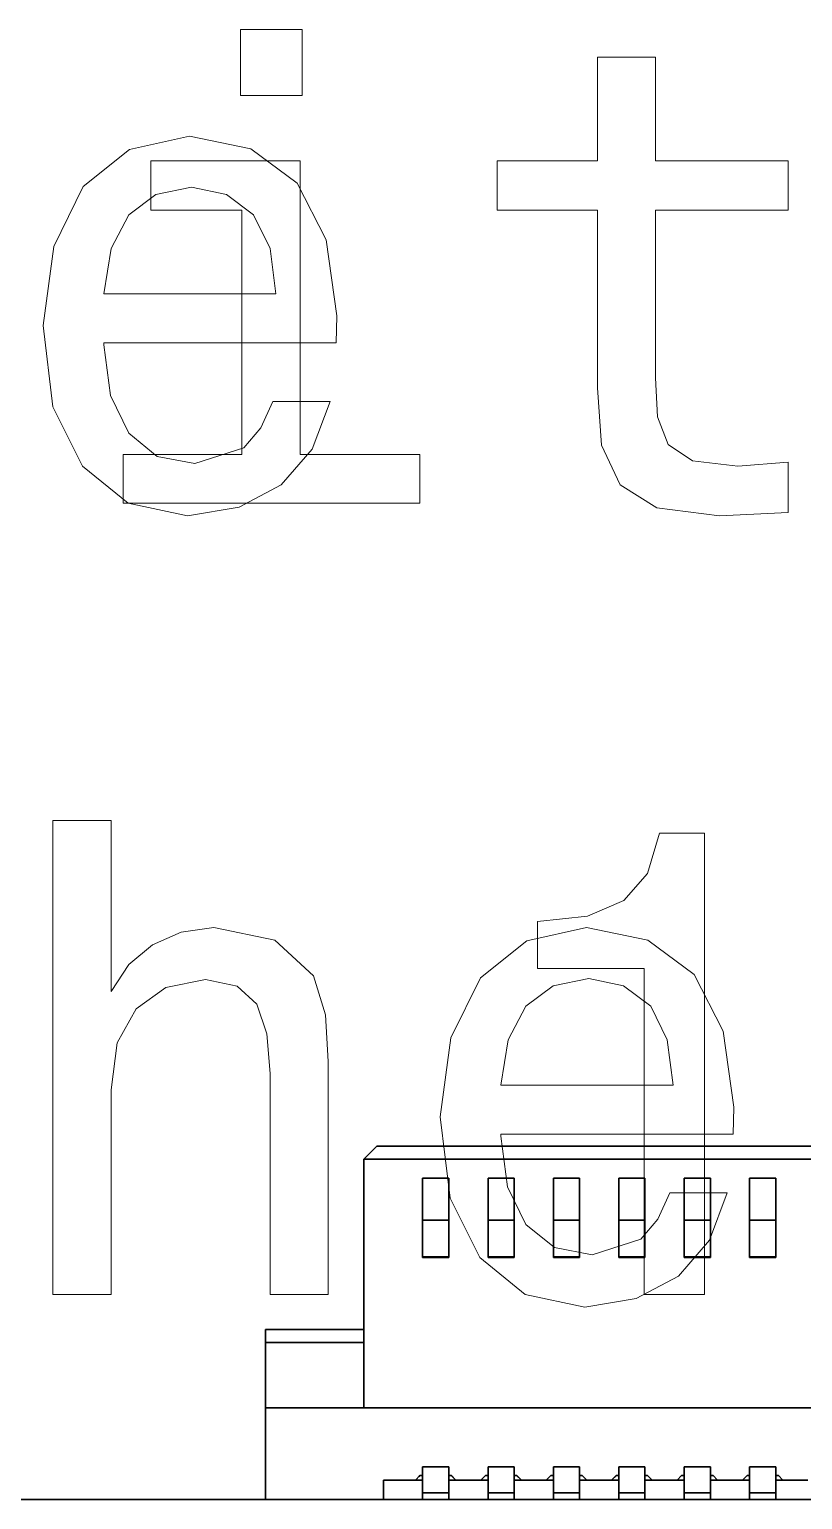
# Model space of a CAD drawing. Extents: x 487 to 800, y 314 to 605.
# Drawn here: x 586.86 to 592.77, y 367.98 to 379.21 of the extents above; entities that cross this region are included whole.
import ezdxf

# ---------------------------------------------------------------- set-up
doc = ezdxf.new("R2010")
doc.units = 0

msp = doc.modelspace()

# ---------------------------------------------------------------- linework, layer by layer
at = {"color": 7, "lineweight": 35, "ltscale": 0.003536}
msp.add_line((589.417, 370.576), (589.517, 370.676), dxfattribs=at)
msp.add_line((589.417, 370.576), (589.517, 370.676), dxfattribs=at)
at = {"color": 7, "lineweight": 35, "ltscale": 0.234999}
msp.add_line((598.917, 370.676), (589.517, 370.676), dxfattribs=at)
msp.add_line((598.917, 370.676), (589.517, 370.676), dxfattribs=at)
at = {"color": 7, "lineweight": 35, "ltscale": 0.0475}
msp.add_line((589.417, 370.576), (589.417, 368.676), dxfattribs=at)
msp.add_line((589.417, 370.576), (589.417, 368.676), dxfattribs=at)
at = {"color": 7, "lineweight": 35, "ltscale": 0.0325}
for p, q in [((589.417, 369.276), (589.417, 370.576)), ((589.417, 370.576), (589.417, 369.276)), ((589.417, 370.576), (589.417, 369.276))]:
    msp.add_line(p, q, dxfattribs=at)
at = {"color": 7, "lineweight": 35, "ltscale": 0.240001}
msp.add_line((589.417, 370.576), (599.017, 370.576), dxfattribs=at)
msp.add_line((589.417, 370.576), (599.017, 370.576), dxfattribs=at)
at = {"color": 7, "lineweight": 35, "ltscale": 0.008055}
for p, q in [((589.867, 370.11), (589.867, 370.433)), ((589.867, 370.11), (589.867, 370.433)), ((590.067, 370.11), (590.067, 370.433)), ((590.067, 370.11), (590.067, 370.433)), ((590.367, 370.11), (590.367, 370.433)), ((590.367, 370.11), (590.367, 370.433)), ((590.567, 370.11), (590.567, 370.433)), ((590.567, 370.11), (590.567, 370.433)), ((590.867, 370.11), (590.867, 370.433)), ((590.867, 370.11), (590.867, 370.433)), ((591.067, 370.11), (591.067, 370.433)), ((591.067, 370.11), (591.067, 370.433)), ((591.367, 370.11), (591.367, 370.433)), ((591.367, 370.11), (591.367, 370.433)), ((591.567, 370.11), (591.567, 370.433)), ((591.567, 370.11), (591.567, 370.433)), ((591.867, 370.11), (591.867, 370.433)), ((591.867, 370.11), (591.867, 370.433)), ((592.067, 370.11), (592.067, 370.433)), ((592.067, 370.11), (592.067, 370.433)), ((592.367, 370.11), (592.367, 370.433)), ((592.367, 370.11), (592.367, 370.433)), ((592.567, 370.11), (592.567, 370.433)), ((592.567, 370.11), (592.567, 370.433))]:
    msp.add_line(p, q, dxfattribs=at)
at = {"color": 7, "lineweight": 35, "ltscale": 0.005}
for p, q in [((590.067, 370.433), (589.867, 370.433)), ((590.067, 370.433), (589.867, 370.433)), ((590.567, 370.433), (590.367, 370.433)), ((590.567, 370.433), (590.367, 370.433)), ((591.067, 370.433), (590.867, 370.433)), ((591.067, 370.433), (590.867, 370.433)), ((591.567, 370.433), (591.367, 370.433)), ((591.567, 370.433), (591.367, 370.433)), ((592.067, 370.433), (591.867, 370.433)), ((592.067, 370.433), (591.867, 370.433)), ((592.567, 370.433), (592.367, 370.433)), ((592.567, 370.433), (592.367, 370.433)), ((589.867, 370.11), (590.067, 370.11)), ((589.867, 370.11), (590.067, 370.11)), ((590.367, 370.11), (590.567, 370.11)), ((590.367, 370.11), (590.567, 370.11)), ((590.867, 370.11), (591.067, 370.11)), ((590.867, 370.11), (591.067, 370.11)), ((591.367, 370.11), (591.567, 370.11)), ((591.367, 370.11), (591.567, 370.11)), ((591.867, 370.11), (592.067, 370.11)), ((591.867, 370.11), (592.067, 370.11)), ((592.367, 370.11), (592.567, 370.11)), ((592.367, 370.11), (592.567, 370.11)), ((590.067, 369.831), (589.867, 369.831)), ((589.867, 369.831), (590.067, 369.831)), ((589.867, 369.831), (590.067, 369.831)), ((589.867, 369.825), (590.067, 369.825)), ((589.867, 369.825), (590.067, 369.825)), ((590.567, 369.831), (590.367, 369.831)), ((590.367, 369.831), (590.567, 369.831)), ((590.367, 369.831), (590.567, 369.831)), ((590.367, 369.825), (590.567, 369.825)), ((590.367, 369.825), (590.567, 369.825)), ((591.067, 369.831), (590.867, 369.831)), ((590.867, 369.831), (591.067, 369.831)), ((590.867, 369.831), (591.067, 369.831)), ((590.867, 369.825), (591.067, 369.825)), ((590.867, 369.825), (591.067, 369.825)), ((591.567, 369.831), (591.367, 369.831)), ((591.367, 369.831), (591.567, 369.831)), ((591.367, 369.831), (591.567, 369.831)), ((591.367, 369.825), (591.567, 369.825)), ((591.367, 369.825), (591.567, 369.825)), ((592.067, 369.831), (591.867, 369.831)), ((591.867, 369.831), (592.067, 369.831)), ((591.867, 369.831), (592.067, 369.831)), ((591.867, 369.825), (592.067, 369.825)), ((591.867, 369.825), (592.067, 369.825)), ((592.567, 369.831), (592.367, 369.831)), ((592.367, 369.831), (592.567, 369.831)), ((592.367, 369.831), (592.567, 369.831)), ((592.367, 369.825), (592.567, 369.825)), ((592.367, 369.825), (592.567, 369.825)), ((589.867, 368.026), (589.867, 368.225)), ((589.867, 368.225), (590.067, 368.225)), ((589.867, 368.225), (590.067, 368.225)), ((589.867, 368.026), (589.867, 368.225)), ((590.067, 368.026), (590.067, 368.225)), ((590.067, 368.026), (590.067, 368.225)), ((590.367, 368.026), (590.367, 368.225)), ((590.367, 368.225), (590.567, 368.225)), ((590.367, 368.225), (590.567, 368.225)), ((590.367, 368.026), (590.367, 368.225)), ((590.567, 368.026), (590.567, 368.225)), ((590.567, 368.026), (590.567, 368.225)), ((590.867, 368.026), (590.867, 368.225)), ((590.867, 368.225), (591.067, 368.225)), ((590.867, 368.225), (591.067, 368.225)), ((590.867, 368.026), (590.867, 368.225)), ((591.067, 368.026), (591.067, 368.225)), ((591.067, 368.026), (591.067, 368.225)), ((591.367, 368.026), (591.367, 368.225)), ((591.367, 368.225), (591.567, 368.225)), ((591.367, 368.225), (591.567, 368.225)), ((591.367, 368.026), (591.367, 368.225)), ((591.567, 368.026), (591.567, 368.225)), ((591.567, 368.026), (591.567, 368.225)), ((591.867, 368.026), (591.867, 368.225)), ((591.867, 368.225), (592.067, 368.225)), ((591.867, 368.225), (592.067, 368.225)), ((591.867, 368.026), (591.867, 368.225)), ((592.067, 368.026), (592.067, 368.225)), ((592.067, 368.026), (592.067, 368.225)), ((592.367, 368.026), (592.367, 368.225)), ((592.367, 368.225), (592.567, 368.225)), ((592.367, 368.225), (592.567, 368.225)), ((592.367, 368.026), (592.367, 368.225)), ((592.567, 368.026), (592.567, 368.225)), ((592.567, 368.026), (592.567, 368.225)), ((589.867, 368.026), (590.067, 368.026)), ((589.867, 368.026), (590.067, 368.026)), ((590.367, 368.026), (590.567, 368.026)), ((590.367, 368.026), (590.567, 368.026)), ((590.867, 368.026), (591.067, 368.026)), ((590.867, 368.026), (591.067, 368.026)), ((591.367, 368.026), (591.567, 368.026)), ((591.367, 368.026), (591.567, 368.026)), ((591.867, 368.026), (592.067, 368.026)), ((591.867, 368.026), (592.067, 368.026)), ((592.367, 368.026), (592.567, 368.026)), ((592.367, 368.026), (592.567, 368.026))]:
    msp.add_line(p, q, dxfattribs=at)
at = {"color": 7, "lineweight": 35, "ltscale": 0.015179}
for p, q in [((589.867, 369.825), (589.867, 370.433)), ((590.367, 369.825), (590.367, 370.433)), ((590.867, 369.825), (590.867, 370.433)), ((591.367, 369.825), (591.367, 370.433)), ((591.867, 369.825), (591.867, 370.433)), ((592.367, 369.825), (592.367, 370.433))]:
    msp.add_line(p, q, dxfattribs=at)
at = {"color": 7, "lineweight": 35, "ltscale": 0.006986}
for p, q in [((589.867, 370.11), (589.867, 369.831)), ((590.067, 369.831), (590.067, 370.11)), ((590.367, 370.11), (590.367, 369.831)), ((590.567, 369.831), (590.567, 370.11)), ((590.867, 370.11), (590.867, 369.831)), ((591.067, 369.831), (591.067, 370.11)), ((591.367, 370.11), (591.367, 369.831)), ((591.567, 369.831), (591.567, 370.11)), ((591.867, 370.11), (591.867, 369.831)), ((592.067, 369.831), (592.067, 370.11)), ((592.367, 370.11), (592.367, 369.831)), ((592.567, 369.831), (592.567, 370.11))]:
    msp.add_line(p, q, dxfattribs=at)
at = {"color": 7, "lineweight": 35, "ltscale": 0.002122}
for p, q in [((589.867, 370.026), (589.867, 370.11)), ((590.067, 370.026), (590.067, 370.11)), ((590.367, 370.026), (590.367, 370.11)), ((590.567, 370.026), (590.567, 370.11)), ((590.867, 370.026), (590.867, 370.11)), ((591.067, 370.026), (591.067, 370.11)), ((591.367, 370.026), (591.367, 370.11)), ((591.567, 370.026), (591.567, 370.11)), ((591.867, 370.026), (591.867, 370.11)), ((592.067, 370.026), (592.067, 370.11)), ((592.367, 370.026), (592.367, 370.11)), ((592.567, 370.026), (592.567, 370.11))]:
    msp.add_line(p, q, dxfattribs=at)
at = {"color": 7, "lineweight": 35, "ltscale": 0.004864}
for p, q in [((589.867, 369.831), (589.867, 370.026)), ((590.067, 369.831), (590.067, 370.026)), ((590.367, 369.831), (590.367, 370.026)), ((590.567, 369.831), (590.567, 370.026)), ((590.867, 369.831), (590.867, 370.026)), ((591.067, 369.831), (591.067, 370.026)), ((591.367, 369.831), (591.367, 370.026)), ((591.567, 369.831), (591.567, 370.026)), ((591.867, 369.831), (591.867, 370.026)), ((592.067, 369.831), (592.067, 370.026)), ((592.367, 369.831), (592.367, 370.026)), ((592.567, 369.831), (592.567, 370.026))]:
    msp.add_line(p, q, dxfattribs=at)
at = {"color": 7, "lineweight": 35, "ltscale": 0.000137329}
for p, q in [((589.867, 369.825), (589.867, 369.831)), ((590.067, 369.825), (590.067, 369.831)), ((590.367, 369.825), (590.367, 369.831)), ((590.567, 369.825), (590.567, 369.831)), ((590.867, 369.825), (590.867, 369.831)), ((591.067, 369.825), (591.067, 369.831)), ((591.367, 369.825), (591.367, 369.831)), ((591.567, 369.825), (591.567, 369.831)), ((591.867, 369.825), (591.867, 369.831)), ((592.067, 369.825), (592.067, 369.831)), ((592.367, 369.825), (592.367, 369.831)), ((592.567, 369.825), (592.567, 369.831))]:
    msp.add_line(p, q, dxfattribs=at)
at = {"color": 7, "lineweight": 35, "ltscale": 0.000138092}
for p, q in [((589.867, 369.825), (589.867, 369.831)), ((590.067, 369.825), (590.067, 369.831)), ((590.367, 369.825), (590.367, 369.831)), ((590.567, 369.825), (590.567, 369.831)), ((590.867, 369.825), (590.867, 369.831)), ((591.067, 369.825), (591.067, 369.831)), ((591.367, 369.825), (591.367, 369.831)), ((591.567, 369.825), (591.567, 369.831)), ((591.867, 369.825), (591.867, 369.831)), ((592.067, 369.825), (592.067, 369.831)), ((592.367, 369.825), (592.367, 369.831)), ((592.567, 369.825), (592.567, 369.831))]:
    msp.add_line(p, q, dxfattribs=at)
at = {"color": 7, "lineweight": 35, "ltscale": 0.0025}
for p, q in [((588.667, 369.176), (588.667, 369.276)), ((588.667, 369.176), (588.667, 369.276)), ((588.667, 369.276), (588.667, 369.176)), ((589.417, 369.176), (589.417, 369.276))]:
    msp.add_line(p, q, dxfattribs=at)
at = {"color": 7, "lineweight": 35, "ltscale": 0.01875}
for p, q in [((589.417, 369.276), (588.667, 369.276)), ((589.417, 369.276), (588.667, 369.276)), ((589.417, 369.176), (588.667, 369.176)), ((589.417, 369.176), (588.667, 369.176))]:
    msp.add_line(p, q, dxfattribs=at)
at = {"color": 7, "lineweight": 35, "ltscale": 0.0125}
for p, q in [((588.667, 368.676), (588.667, 369.176)), ((588.667, 369.176), (588.667, 368.676)), ((588.667, 368.676), (588.667, 369.176)), ((589.417, 369.176), (589.417, 368.676))]:
    msp.add_line(p, q, dxfattribs=at)
at = {"color": 7, "lineweight": 35, "ltscale": 0.0175}
msp.add_line((588.667, 367.975), (588.667, 368.676), dxfattribs=at)
msp.add_line((588.667, 367.975), (588.667, 368.676), dxfattribs=at)
msp.add_line((588.667, 367.975), (588.667, 368.676), dxfattribs=at)
at = {"color": 7, "lineweight": 35, "ltscale": 0.277501}
msp.add_line((599.767, 368.676), (588.667, 368.676), dxfattribs=at)
msp.add_line((599.767, 368.676), (588.667, 368.676), dxfattribs=at)
at = {"color": 7, "lineweight": 35, "ltscale": 0.00625}
for p, q in [((588.667, 367.975), (588.667, 368.225)), ((588.667, 368.225), (588.667, 367.975))]:
    msp.add_line(p, q, dxfattribs=at)
at = {"color": 7, "lineweight": 35, "ltscale": 0.001625}
for p, q in [((589.867, 368.16), (589.867, 368.225)), ((590.367, 368.16), (590.367, 368.225)), ((590.867, 368.16), (590.867, 368.225)), ((591.367, 368.16), (591.367, 368.225)), ((591.867, 368.16), (591.867, 368.225)), ((592.367, 368.16), (592.367, 368.225))]:
    msp.add_line(p, q, dxfattribs=at)
at = {"color": 7, "lineweight": 35, "ltscale": 0.002499}
for p, q in [((589.567, 368.125), (589.667, 368.125)), ((589.667, 368.125), (589.567, 368.125))]:
    msp.add_line(p, q, dxfattribs=at)
at = {"color": 7, "lineweight": 35, "ltscale": 0.00375}
msp.add_line((589.567, 367.975), (589.567, 368.125), dxfattribs=at)
msp.add_line((589.567, 367.975), (589.567, 368.125), dxfattribs=at)
at = {"color": 7, "lineweight": 35, "ltscale": 0.006125}
for p, q in [((589.812, 368.125), (589.567, 368.125)), ((589.567, 368.125), (589.812, 368.125)), ((589.567, 368.125), (589.812, 368.125))]:
    msp.add_line(p, q, dxfattribs=at)
at = {"color": 7, "lineweight": 35, "ltscale": 0.001237}
for p, q in [((589.847, 368.16), (589.812, 368.125)), ((589.847, 368.16), (589.812, 368.125)), ((589.847, 368.16), (589.812, 368.125)), ((590.122, 368.125), (590.087, 368.16)), ((590.087, 368.16), (590.122, 368.125)), ((590.122, 368.125), (590.087, 368.16)), ((590.347, 368.16), (590.312, 368.125)), ((590.347, 368.16), (590.312, 368.125)), ((590.347, 368.16), (590.312, 368.125)), ((590.622, 368.125), (590.587, 368.16)), ((590.587, 368.16), (590.622, 368.125)), ((590.622, 368.125), (590.587, 368.16)), ((590.847, 368.16), (590.812, 368.125)), ((590.847, 368.16), (590.812, 368.125)), ((590.847, 368.16), (590.812, 368.125)), ((591.122, 368.125), (591.087, 368.16)), ((591.122, 368.125), (591.087, 368.16)), ((591.122, 368.125), (591.087, 368.16)), ((591.347, 368.16), (591.312, 368.125)), ((591.312, 368.125), (591.347, 368.16)), ((591.347, 368.16), (591.312, 368.125)), ((591.622, 368.125), (591.587, 368.16)), ((591.622, 368.125), (591.587, 368.16)), ((591.622, 368.125), (591.587, 368.16)), ((591.847, 368.16), (591.812, 368.125)), ((591.847, 368.16), (591.812, 368.125)), ((591.847, 368.16), (591.812, 368.125)), ((592.122, 368.125), (592.087, 368.16)), ((592.122, 368.125), (592.087, 368.16)), ((592.122, 368.125), (592.087, 368.16)), ((592.347, 368.16), (592.312, 368.125)), ((592.312, 368.125), (592.347, 368.16)), ((592.347, 368.16), (592.312, 368.125)), ((592.622, 368.125), (592.587, 368.16)), ((592.622, 368.125), (592.587, 368.16)), ((592.622, 368.125), (592.587, 368.16))]:
    msp.add_line(p, q, dxfattribs=at)
at = {"color": 7, "lineweight": 35, "ltscale": 0.001375}
for p, q in [((589.812, 368.125), (589.867, 368.125)), ((589.867, 368.125), (589.812, 368.125)), ((589.812, 368.125), (589.867, 368.125)), ((590.067, 368.125), (590.122, 368.125)), ((590.122, 368.125), (590.067, 368.125)), ((590.067, 368.125), (590.122, 368.125)), ((590.312, 368.125), (590.367, 368.125)), ((590.367, 368.125), (590.312, 368.125)), ((590.312, 368.125), (590.367, 368.125)), ((590.567, 368.125), (590.622, 368.125)), ((590.622, 368.125), (590.567, 368.125)), ((590.567, 368.125), (590.622, 368.125)), ((590.812, 368.125), (590.867, 368.125)), ((590.867, 368.125), (590.812, 368.125)), ((590.812, 368.125), (590.867, 368.125)), ((591.067, 368.125), (591.122, 368.125)), ((591.122, 368.125), (591.067, 368.125)), ((591.067, 368.125), (591.122, 368.125)), ((591.312, 368.125), (591.367, 368.125)), ((591.367, 368.125), (591.312, 368.125)), ((591.312, 368.125), (591.367, 368.125)), ((591.567, 368.125), (591.622, 368.125)), ((591.622, 368.125), (591.567, 368.125)), ((591.567, 368.125), (591.622, 368.125)), ((591.812, 368.125), (591.867, 368.125)), ((591.867, 368.125), (591.812, 368.125)), ((591.812, 368.125), (591.867, 368.125)), ((592.067, 368.125), (592.122, 368.125)), ((592.122, 368.125), (592.067, 368.125)), ((592.067, 368.125), (592.122, 368.125)), ((592.312, 368.125), (592.367, 368.125)), ((592.367, 368.125), (592.312, 368.125)), ((592.312, 368.125), (592.367, 368.125)), ((592.567, 368.125), (592.622, 368.125)), ((592.622, 368.125), (592.567, 368.125)), ((592.567, 368.125), (592.622, 368.125))]:
    msp.add_line(p, q, dxfattribs=at)
at = {"color": 7, "lineweight": 35, "ltscale": 0.00036253}
for p, q in [((589.837, 368.15), (589.847, 368.16)), ((590.337, 368.15), (590.347, 368.16)), ((590.837, 368.15), (590.847, 368.16)), ((591.837, 368.15), (591.847, 368.16))]:
    msp.add_line(p, q, dxfattribs=at)
at = {"color": 7, "lineweight": 35, "ltscale": 0.000500488}
for p, q in [((589.867, 368.16), (589.847, 368.16)), ((589.867, 368.16), (589.847, 368.16)), ((589.867, 368.16), (589.847, 368.16)), ((590.087, 368.16), (590.067, 368.16)), ((590.087, 368.16), (590.067, 368.16)), ((590.087, 368.16), (590.067, 368.16)), ((590.367, 368.16), (590.347, 368.16)), ((590.367, 368.16), (590.347, 368.16)), ((590.367, 368.16), (590.347, 368.16)), ((590.587, 368.16), (590.567, 368.16)), ((590.587, 368.16), (590.567, 368.16)), ((590.587, 368.16), (590.567, 368.16)), ((590.867, 368.16), (590.847, 368.16)), ((590.867, 368.16), (590.847, 368.16)), ((590.867, 368.16), (590.847, 368.16)), ((591.087, 368.16), (591.067, 368.16)), ((591.087, 368.16), (591.067, 368.16)), ((591.087, 368.16), (591.067, 368.16)), ((591.367, 368.16), (591.347, 368.16)), ((591.367, 368.16), (591.347, 368.16)), ((591.367, 368.16), (591.347, 368.16)), ((591.587, 368.16), (591.567, 368.16)), ((591.587, 368.16), (591.567, 368.16)), ((591.587, 368.16), (591.567, 368.16)), ((591.867, 368.16), (591.847, 368.16)), ((591.867, 368.16), (591.847, 368.16)), ((591.867, 368.16), (591.847, 368.16)), ((592.087, 368.16), (592.067, 368.16)), ((592.087, 368.16), (592.067, 368.16)), ((592.087, 368.16), (592.067, 368.16)), ((592.367, 368.16), (592.347, 368.16)), ((592.367, 368.16), (592.347, 368.16)), ((592.367, 368.16), (592.347, 368.16)), ((592.587, 368.16), (592.567, 368.16)), ((592.587, 368.16), (592.567, 368.16)), ((592.587, 368.16), (592.567, 368.16))]:
    msp.add_line(p, q, dxfattribs=at)
at = {"color": 7, "lineweight": 35, "ltscale": 0.000875092}
for p, q in [((589.867, 368.125), (589.867, 368.16)), ((590.367, 368.125), (590.367, 368.16)), ((590.867, 368.125), (590.867, 368.16)), ((591.867, 368.125), (591.867, 368.16))]:
    msp.add_line(p, q, dxfattribs=at)
at = {"color": 7, "lineweight": 35, "ltscale": 0.002502}
for p, q in [((589.867, 368.026), (589.867, 368.126)), ((590.367, 368.026), (590.367, 368.126)), ((590.867, 368.026), (590.867, 368.126)), ((591.867, 368.026), (591.867, 368.126))]:
    msp.add_line(p, q, dxfattribs=at)
at = {"color": 7, "lineweight": 35, "ltscale": 0.000712585}
for p, q in [((589.867, 368.097), (589.867, 368.125)), ((589.867, 368.125), (589.867, 368.097)), ((590.367, 368.097), (590.367, 368.125)), ((590.367, 368.125), (590.367, 368.097)), ((590.867, 368.097), (590.867, 368.125)), ((590.867, 368.125), (590.867, 368.097)), ((591.367, 368.097), (591.367, 368.125)), ((591.367, 368.125), (591.367, 368.097)), ((591.867, 368.097), (591.867, 368.125)), ((591.867, 368.125), (591.867, 368.097)), ((592.367, 368.097), (592.367, 368.125)), ((592.367, 368.125), (592.367, 368.097))]:
    msp.add_line(p, q, dxfattribs=at)
at = {"color": 7, "lineweight": 35, "ltscale": 0.003037}
for p, q in [((589.867, 367.975), (589.867, 368.097)), ((589.867, 367.975), (589.867, 368.097)), ((590.367, 367.975), (590.367, 368.097)), ((590.367, 367.975), (590.367, 368.097)), ((590.867, 367.975), (590.867, 368.097)), ((590.867, 367.975), (590.867, 368.097)), ((591.367, 367.975), (591.367, 368.097)), ((591.367, 367.975), (591.367, 368.097)), ((591.867, 367.975), (591.867, 368.097)), ((591.867, 367.975), (591.867, 368.097)), ((592.367, 367.975), (592.367, 368.097)), ((592.367, 367.975), (592.367, 368.097))]:
    msp.add_line(p, q, dxfattribs=at)
at = {"color": 7, "lineweight": 35, "ltscale": 0.000875157}
for p, q in [((590.067, 368.125), (590.067, 368.16)), ((590.567, 368.125), (590.567, 368.16)), ((591.367, 368.125), (591.367, 368.16)), ((592.367, 368.125), (592.367, 368.16))]:
    msp.add_line(p, q, dxfattribs=at)
at = {"color": 7, "lineweight": 35, "ltscale": 0.001271}
for p, q in [((590.122, 368.125), (590.085, 368.16)), ((590.622, 368.125), (590.585, 368.16)), ((591.349, 368.16), (591.312, 368.125)), ((592.349, 368.16), (592.312, 368.125))]:
    msp.add_line(p, q, dxfattribs=at)
at = {"color": 7, "lineweight": 35, "ltscale": 0.00475}
for p, q in [((590.312, 368.125), (590.122, 368.125)), ((590.122, 368.125), (590.312, 368.125)), ((590.122, 368.125), (590.312, 368.125)), ((590.812, 368.125), (590.622, 368.125)), ((590.622, 368.125), (590.812, 368.125)), ((590.622, 368.125), (590.812, 368.125)), ((591.312, 368.125), (591.122, 368.125)), ((591.122, 368.125), (591.312, 368.125)), ((591.122, 368.125), (591.312, 368.125)), ((591.812, 368.125), (591.622, 368.125)), ((591.622, 368.125), (591.812, 368.125)), ((591.622, 368.125), (591.812, 368.125)), ((592.312, 368.125), (592.122, 368.125)), ((592.122, 368.125), (592.312, 368.125)), ((592.122, 368.125), (592.312, 368.125)), ((592.812, 368.125), (592.622, 368.125)), ((592.622, 368.125), (592.812, 368.125)), ((592.622, 368.125), (592.812, 368.125))]:
    msp.add_line(p, q, dxfattribs=at)
at = {"color": 7, "lineweight": 35, "ltscale": 0.00047744}
msp.add_line((591.333, 368.147), (591.347, 368.16), dxfattribs=at)
at = {"color": 7, "lineweight": 35, "ltscale": 0.002503}
for p, q in [((591.367, 368.026), (591.367, 368.126)), ((592.367, 368.026), (592.367, 368.126))]:
    msp.add_line(p, q, dxfattribs=at)
at = {"color": 7, "lineweight": 35}
msp.add_line((579.717, 367.975), (608.717, 367.975), dxfattribs=at)
at = {"color": 7, "lineweight": 35, "ltscale": 0.00125}
for p, q in [((589.867, 368.026), (589.867, 367.975)), ((589.867, 368.026), (589.867, 367.975)), ((589.867, 367.975), (589.867, 368.026)), ((590.067, 367.975), (590.067, 368.026)), ((590.067, 367.975), (590.067, 368.026)), ((590.367, 368.026), (590.367, 367.975)), ((590.367, 368.026), (590.367, 367.975)), ((590.367, 367.975), (590.367, 368.026)), ((590.567, 367.975), (590.567, 368.026)), ((590.567, 367.975), (590.567, 368.026)), ((590.867, 368.026), (590.867, 367.975)), ((590.867, 368.026), (590.867, 367.975)), ((590.867, 367.975), (590.867, 368.026)), ((591.067, 367.975), (591.067, 368.026)), ((591.067, 367.975), (591.067, 368.026)), ((591.367, 368.026), (591.367, 367.975)), ((591.367, 368.026), (591.367, 367.975)), ((591.367, 367.975), (591.367, 368.026)), ((591.567, 367.975), (591.567, 368.026)), ((591.567, 367.975), (591.567, 368.026)), ((591.867, 368.026), (591.867, 367.975)), ((591.867, 368.026), (591.867, 367.975)), ((591.867, 367.975), (591.867, 368.026)), ((592.067, 367.975), (592.067, 368.026)), ((592.067, 367.975), (592.067, 368.026)), ((592.367, 368.026), (592.367, 367.975)), ((592.367, 368.026), (592.367, 367.975)), ((592.367, 367.975), (592.367, 368.026)), ((592.567, 367.975), (592.567, 368.026)), ((592.567, 367.975), (592.567, 368.026))]:
    msp.add_line(p, q, dxfattribs=at)
at = {"color": 7, "lineweight": 13}
for points in [[(588.945, 379.211), (588.476, 379.211), (588.476, 378.707), (588.945, 378.707)], [(591.204, 377.829), (591.204, 376.473), (591.234, 376.034), (591.376, 375.731), (591.658, 375.555), (592.137, 375.494), (592.662, 375.519), (592.662, 375.903), (592.278, 375.872), (591.93, 375.913), (591.744, 376.039), (591.663, 376.251), (591.648, 376.548), (591.648, 377.829), (592.662, 377.829), (592.662, 378.207), (591.648, 378.207), (591.648, 378.999), (591.204, 378.999), (591.204, 378.207), (590.438, 378.207), (590.438, 377.829)], [(587.43, 376.815), (589.205, 376.815), (589.21, 377.022), (589.129, 377.602), (588.907, 378.036), (588.554, 378.298), (588.085, 378.394), (587.626, 378.293), (587.273, 378.011), (587.047, 377.552), (586.966, 376.947), (587.041, 376.326), (587.268, 375.872), (587.616, 375.59), (588.07, 375.494), (588.464, 375.56), (588.786, 375.731), (589.023, 376.003), (589.16, 376.367), (588.721, 376.367), (588.63, 376.165), (588.499, 376.014), (588.126, 375.893), (587.838, 375.948), (587.621, 376.125), (587.48, 376.412), (587.43, 376.8)], [(588.93, 375.963), (588.93, 378.207), (587.79, 378.207), (587.79, 377.829), (588.486, 377.829), (588.486, 375.963), (587.578, 375.963), (587.578, 375.59), (589.847, 375.59), (589.847, 375.963)], [(587.43, 377.189), (587.485, 377.537), (587.621, 377.794), (587.828, 377.95), (588.101, 378.006), (588.368, 377.95), (588.575, 377.794), (588.701, 377.537), (588.746, 377.189)], [(587.041, 369.543), (587.485, 369.543), (587.485, 371.107), (587.531, 371.465), (587.677, 371.727), (587.904, 371.888), (588.206, 371.949), (588.449, 371.898), (588.6, 371.762), (588.675, 371.535), (588.701, 371.233), (588.701, 369.543), (589.144, 369.543), (589.144, 371.323), (589.124, 371.681), (589.034, 371.979), (588.736, 372.251), (588.272, 372.347), (588.02, 372.312), (587.803, 372.216), (587.621, 372.065), (587.485, 371.858), (587.485, 373.164), (587.041, 373.164)], [(591.562, 369.543), (592.021, 369.543), (592.021, 373.068), (591.678, 373.068), (591.587, 372.761), (591.406, 372.554), (591.128, 372.433), (590.745, 372.393), (590.745, 372.034), (591.562, 372.034)], [(590.466, 370.769), (592.241, 370.769), (592.246, 370.975), (592.165, 371.555), (591.943, 371.989), (591.59, 372.251), (591.121, 372.347), (590.663, 372.246), (590.31, 371.964), (590.083, 371.505), (590.002, 370.9), (590.078, 370.279), (590.304, 369.826), (590.652, 369.543), (591.106, 369.447), (591.5, 369.513), (591.822, 369.684), (592.06, 369.957), (592.196, 370.32), (591.757, 370.32), (591.666, 370.118), (591.535, 369.967), (591.162, 369.846), (590.874, 369.901), (590.657, 370.078), (590.516, 370.365), (590.466, 370.753)], [(590.466, 371.142), (590.521, 371.49), (590.657, 371.747), (590.864, 371.903), (591.137, 371.959), (591.404, 371.903), (591.611, 371.747), (591.737, 371.49), (591.782, 371.142)]]:
    msp.add_lwpolyline(points, close=True, dxfattribs=at)

doc.saveas('drawing.dxf')
